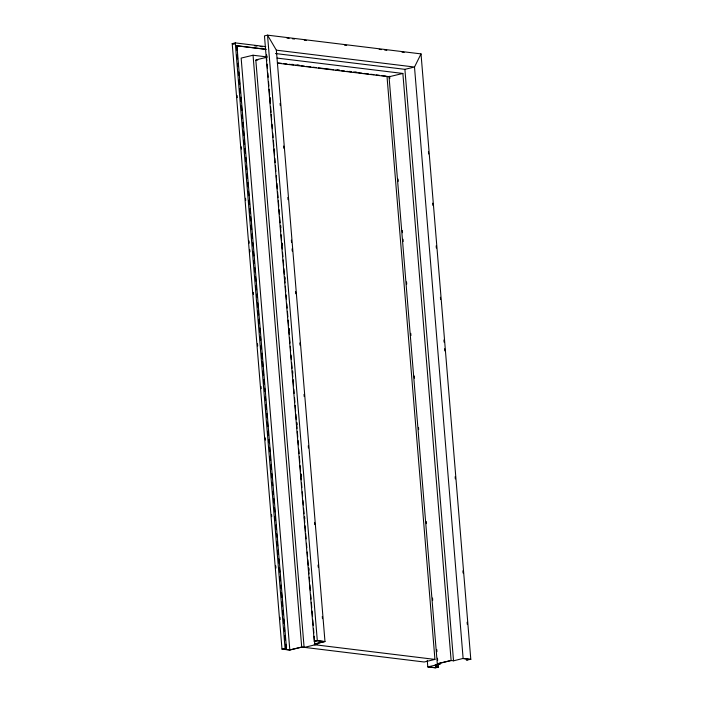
<?xml version="1.0" encoding="UTF-8"?>
<svg xmlns="http://www.w3.org/2000/svg" width="703" height="703" viewBox="0 0 703 703"><rect width="100%" height="100%" fill="white"/><g stroke="black" fill="none" stroke-linecap="round" stroke-linejoin="round"><path stroke-width="1.05" d="M421.018 53.894L414.498 67.04L463.119 658.43L470.799 659.37L421.018 53.894L267.527 35.15L264.46 35.888L314.232 641.356L315.673 641.531L314.856 641.294L317.167 640.741L324.355 641.619L314.759 643.93L314.127 636.268M266.85 57.268L255.804 59.922L304.1 647.358L301.561 647.182L289.654 650.047L281.982 649.106L232.201 43.63L235.277 42.892L265.752 46.618M232.86 44.008L234.398 43.639M236.911 50.177L236.929 45.713L266.191 49.28M253.045 55.229L241.147 58.094L289.803 649.923L301.701 647.059L253.045 55.229L267.122 56.952M255.699 60.484L257.825 59.975M275.462 53.533L404.902 69.342L414.498 67.04L276.358 50.168L267.527 35.15L317.308 640.618L324.979 641.558L276.358 50.168M389.04 76.768L402.863 73.455L451.124 660.442L437.301 663.764L389.04 76.768L277.377 63.138M281.982 649.106L286.49 648.544L236.929 45.713M314.232 641.356L317.308 640.618M289.803 649.923L282.606 649.045L286.49 648.544M315.383 643.86L324.979 641.558M303.96 647.481L317.782 644.159L314.759 643.93M386.993 76.223L434.937 659.414L424.19 661.998L302.36 647.12M437.925 663.702L450.983 660.565L453.523 660.732L404.902 69.342M427.257 660.354L427.793 666.91L440.324 663.992L437.301 663.764M453.382 660.855L463.119 658.43M436.537 664.845L436.721 667.033L438.54 667.112L438.277 663.834M438.54 667.112L435.473 667.85L427.793 666.91M470.799 659.37L466.282 659.932L467.864 659.985M286.956 38.094L289.126 38.366M292.378 38.762L294.548 39.025M304.32 40.22L306.49 40.484M344.47 45.124L346.641 45.387M379.189 49.359L381.36 49.623M384.62 50.027L386.791 50.291M401.984 52.145L404.155 52.409M254.697 45.844L256.867 46.108M260.128 46.503L262.298 46.767M232.201 43.63L234.38 43.902M236.551 45.8L265.804 49.377M277.114 58.094L402.863 73.455M291.71 64.307L293.889 64.579M297.149 64.975L299.329 65.238M337.405 69.887L339.584 70.159M349.373 71.355L351.553 71.618M354.813 72.014L356.992 72.286M278.212 62.936L281.481 63.332M283.652 63.604L286.921 63.999M289.091 64.263L293.441 64.799M295.62 65.063L298.88 65.458M301.06 65.722L304.32 66.126M306.499 66.39L310.849 66.917M313.028 67.189L316.288 67.585M318.468 67.848L333.697 69.711M335.867 69.975L339.127 70.379M341.306 70.643L344.567 71.038M346.746 71.302L351.096 71.838M353.275 72.101L356.535 72.497M358.715 72.769L361.975 73.165M364.154 73.428L368.504 73.964M370.674 74.228L373.943 74.623M376.114 74.896L379.383 75.291M381.553 75.555L385.903 76.091M462.978 658.553L470.175 659.432M314.197 644.669L434.937 659.414M436.721 667.033L437.916 667.173M428.417 666.848L435.614 667.727L435.342 664.449M428.435 151.769L428.619 153.957M432.661 203.193L432.846 205.381M436.168 245.865L436.352 248.054M440.394 297.29L440.579 299.478M443.909 339.953L444.085 342.141M444.63 348.706L444.806 350.894M455.149 476.713L455.333 478.901M462.882 570.81L463.066 572.998M467.117 622.234L467.293 624.422M389.629 76.267L389.814 78.455M398.083 179.098L398.267 181.286M402.309 230.514L402.494 232.693M403.03 239.257L403.206 241.445M406.536 281.921L406.721 284.109M410.763 333.336L410.947 335.524M414.269 376L414.454 378.188M418.496 427.415L418.68 429.603M426.238 521.494L426.413 523.673M432.53 598.06L432.705 600.248M436.756 649.475L436.932 651.663M437.477 658.228L437.653 660.416M436.923 664.748L437.108 666.936M280.11 103.394L280.286 105.582M283.617 146.057L283.792 148.245M287.843 197.473L288.019 199.661M291.35 240.136L291.534 242.324M292.07 248.888L292.246 251.076M295.576 291.552L295.761 293.74M299.803 342.967L299.988 345.155M304.03 394.383L304.214 396.571M308.257 445.807L308.441 447.996M314.557 522.382L314.733 524.57M318.064 565.045L318.239 567.233M322.29 616.461L322.466 618.649M266.648 54.86L266.824 57.048M270.154 97.532L270.339 99.721M274.381 148.957L274.565 151.145M280.682 225.54L280.857 227.728M282.114 243.045L282.298 245.233M284.908 276.964L285.084 279.153M289.135 328.389L289.311 330.577M292.641 371.052L292.826 373.24M293.362 379.805L293.538 382.001M296.868 422.477L297.053 424.665M301.095 473.901L301.279 476.089M304.61 516.573L304.786 518.761M308.837 567.989L309.012 570.177M266.375 55.379L266.824 60.845M267.087 64.131L267.448 68.507M267.808 72.884L268.168 77.26M268.528 81.636L268.889 86.012M269.161 89.29L269.609 94.764M269.882 98.042L270.33 103.508M270.602 106.794L271.05 112.26M271.226 114.448L271.674 119.923M272.035 124.299L272.395 128.675M272.755 133.052L273.115 137.428M273.388 140.705L273.836 146.18M274.108 149.458L274.557 154.932M274.829 158.21L275.189 162.586M275.453 165.864L275.901 171.339M276.261 175.715L276.622 180.091M276.894 183.369L277.342 188.843M277.615 192.121L278.063 197.596M278.335 200.873L278.783 206.348M279.056 209.626L279.416 214.002M279.68 217.28L280.137 222.754M280.4 226.032L280.849 231.507M281.121 234.784L281.569 240.259M281.841 243.537L282.29 249.011M282.562 252.289L282.922 256.665M283.195 259.952L283.643 265.418M283.907 268.695L284.364 274.17M284.627 277.448L285.075 282.922M285.348 286.2L285.796 291.675M286.068 294.952L286.429 299.329M286.789 303.705L287.149 308.081M287.422 311.367L287.87 316.833M288.133 320.12L288.59 325.586M288.854 328.863L289.302 334.338M289.574 337.616L290.023 343.09M290.295 346.368L290.655 350.744M291.016 355.12L291.376 359.497M291.648 362.783L292.096 368.249M292.36 371.536L292.817 377.001M293.081 380.279L293.538 385.754M293.801 389.031L294.162 393.408M294.522 397.784L294.882 402.16M295.155 405.446L295.603 410.912M295.875 414.199L296.323 419.665M296.596 422.951L297.044 428.417M297.307 431.704L297.764 437.169M298.028 440.447L298.388 444.823M298.749 449.199L299.109 453.576M299.381 456.862L299.829 462.328M300.102 465.614L300.55 471.08M300.822 474.367L301.271 479.833M301.534 483.119L301.895 487.495M302.255 491.863L302.615 496.239M302.975 500.615L303.336 504.991M303.608 508.278L304.056 513.744M304.329 517.03L304.777 522.496M305.049 525.782L305.497 531.248M305.673 533.436L306.121 538.911M306.482 543.287L306.842 547.655M307.202 552.031L307.562 556.407M307.835 559.693L308.283 565.159M308.555 568.446L309.004 573.912M309.276 577.198L309.636 581.574M309.9 584.852L310.348 590.327M310.708 594.703L311.069 599.079M311.341 602.357L311.789 607.823M312.062 611.109L312.51 616.575M312.782 619.861L313.23 625.327M313.503 628.614L313.863 632.99M237.271 54.553L237.632 58.929M237.983 63.305L238.255 66.592M238.704 72.058L238.976 75.344M239.336 79.72L239.697 84.096M240.057 88.473L240.417 92.849M240.778 97.225L241.138 101.601M241.498 105.977L241.858 110.353M242.219 114.73L242.482 118.016M242.843 122.392L243.203 126.768M243.563 131.145L243.923 135.521M244.284 139.897L244.644 144.273M245.004 148.649L245.365 153.026M245.725 157.402L246.085 161.778M246.445 166.154L246.709 169.432M247.069 173.808L247.43 178.184M247.79 182.56L248.15 186.936M248.511 191.313L248.871 195.689M249.231 200.065L249.591 204.441M249.952 208.817L250.312 213.194M250.584 216.48L250.936 220.856M251.296 225.232L251.656 229.609M252.017 233.985L252.377 238.361M252.737 242.737L253.01 246.015M253.458 251.489L253.818 255.866M254.178 260.242L254.451 263.52M254.811 267.896L255.171 272.272M255.523 276.648L255.883 281.024M256.244 285.4L256.604 289.777M256.964 294.162L257.236 297.439M257.685 302.914L258.045 307.29M258.317 310.568L258.678 314.944M259.038 319.32L259.398 323.696M259.759 328.073L260.119 332.449M260.47 336.825L260.743 340.111M261.191 345.577L261.463 348.864M261.824 353.24L262.272 358.706M262.544 361.992L262.904 366.368M263.265 370.745L263.625 375.121M263.985 379.497L264.346 383.873M264.706 388.249L264.969 391.527M265.418 397.002L265.69 400.279M266.05 404.656L266.411 409.032M266.771 413.408L267.131 417.784M267.491 422.16L267.852 426.536M268.212 430.913L268.572 435.289M268.933 439.665L269.196 442.952M269.557 447.328L269.917 451.704M270.277 456.08L270.637 460.456M270.998 464.832L271.358 469.209M271.718 473.585L272.079 477.961M272.439 482.337L272.711 485.615M273.159 491.089L273.423 494.376M273.783 498.752L274.144 503.128M274.504 507.504L274.864 511.881M275.224 516.257L275.585 520.633M275.945 525.009L276.305 529.385M276.666 533.762L276.938 537.039M277.298 541.415L277.659 545.792M278.01 550.168L278.37 554.544M278.731 558.92L279.091 563.296M279.451 567.673L279.812 572.049M280.172 576.425L280.532 580.801M280.892 585.177L281.165 588.464M281.525 592.84L281.885 597.216M282.246 601.592L282.606 605.968M282.957 610.345L283.318 614.721M283.678 619.097L284.038 623.473M284.399 627.849L284.671 631.127M285.031 635.503L285.392 639.879M285.752 644.256L286.112 648.632M235.277 42.892L285.058 648.368M237.096 95.432L237.271 97.62M241.322 146.857L241.498 149.045M245.549 198.281L245.725 200.469M249.055 240.944L249.231 243.133M249.776 249.697L249.952 251.885M253.282 292.369L253.467 294.557M257.509 343.793L257.693 345.981M261.015 386.457L261.2 388.645M265.251 437.881L265.426 440.069M271.543 514.473L271.727 516.661M275.769 565.889L275.954 568.077M279.996 617.313L280.181 619.501"/></g></svg>
